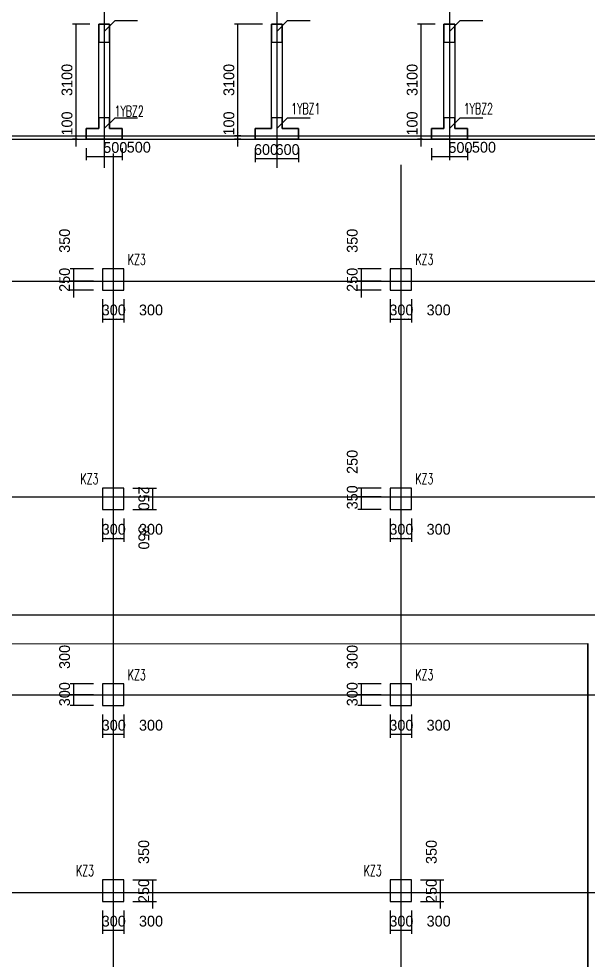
# Model space of a CAD drawing. Extents: x 387171 to 699106, y 11966 to 245688.
# Drawn here: x 616133 to 631968, y 194205 to 220388 of the extents above; entities that cross this region are included whole.
import ezdxf

# ---------------------------------------------------------------- set-up
doc = ezdxf.new("R2010")
doc.units = 0
doc.header["$LTSCALE"] = 100
doc.header["$MEASUREMENT"] = 0
doc.linetypes.add('DASHED', pattern=[19.05, 12.7, -6.35])
for name, color, linetype in [('b边缘构件', 235, 'Continuous'), ('COLU', 7, 'Continuous'), ('COLU_DASH', 9, 'DASHED'), ('DIM', 3, 'Continuous'), ('DOTE', 253, 'Continuous'), ('h后浇带', 51, 'Continuous'), ('NUM', 7, 'Continuous'), ('TEXT', 7, 'Continuous'), ('THIN', 7, 'Continuous'), ('wall-主楼', 2, 'Continuous'), ('Y阴影', 254, 'Continuous'), ('小尺寸', 4, 'Continuous')]:
    doc.layers.add(name, color=color, linetype=linetype)
doc.styles.get("Standard").update_dxf_attribs({"font": 'standard'})
doc.styles.add('tk', font='tk')
doc.dimstyles.get("Standard").update_dxf_attribs({"dimtxt": 300, "dimasz": 100, "dimexe": 100, "dimexo": 250, "dimgap": 100, "dimtad": 0, "dimtoh": 1, "dimdec": 0, "dimdsep": 46, "dimcen": 0.09, "dimclrt": 7, "dimadec": 0, "dimazin": 0, "dimtfac": 1, "dimtdec": 4, "dimtofl": 0, "dimtmove": 0, "dimatfit": 3, "dimfxl": 1, "dimtolj": 1, "dimtzin": 0, "dimarcsym": 0})

# ---------------------------------------------------------------- blocks, each defined once
blk = doc.blocks.new('*D2845')
at = {"layer": '小尺寸', "color": 0, "linetype": 'ByBlock', "lineweight": -2}
for p, q in [((618008, 216788), (618008, 216461)), ((618008, 216561), (618508, 216561)), ((618508, 216788), (618508, 216461))]:
    blk.add_line(p, q, dxfattribs=at)
for points in [[(618008, 216561), (618108, 216577), (618108, 216544)], [(618508, 216561), (618408, 216544), (618408, 216577)]]:
    blk.add_solid(points, dxfattribs=at)
at = {"layer": '小尺寸', "color": 7, "linetype": 'Continuous', "lineweight": -2, "insert": (618816, 216807), "char_height": 300, "width": 566.67, "attachment_point": 5, "style": 'tk'}
blk.add_mtext('500', dxfattribs=at)
blk = doc.blocks.new('*D3770')
at = {"layer": '小尺寸', "color": 0, "linetype": 'ByBlock', "lineweight": -2}
for p, q in [((618508, 216788), (618508, 216461)), ((618508, 216561), (619008, 216561)), ((619008, 216788), (619008, 216461))]:
    blk.add_line(p, q, dxfattribs=at)
for points in [[(618508, 216561), (618608, 216577), (618608, 216544)], [(619008, 216561), (618908, 216544), (618908, 216577)]]:
    blk.add_solid(points, dxfattribs=at)
at = {"layer": '小尺寸', "color": 7, "linetype": 'Continuous', "lineweight": -2, "insert": (619469, 216815), "char_height": 300, "width": 566.67, "attachment_point": 5, "style": 'tk'}
blk.add_mtext('500', dxfattribs=at)
blk = doc.blocks.new('*D3383')
at = {"layer": '小尺寸', "color": 0, "linetype": 'ByBlock', "lineweight": -2}
for p, q in [((617724, 216838), (617724, 217338)), ((617557, 217138), (617624, 217138)), ((617758, 217038), (617624, 217038))]:
    blk.add_line(p, q, dxfattribs=at)
for points in [[(617724, 217138), (617708, 217238), (617741, 217238)], [(617724, 217038), (617741, 216938), (617708, 216938)]]:
    blk.add_solid(points, dxfattribs=at)
at = {"layer": '小尺寸', "color": 7, "linetype": 'Continuous', "lineweight": -2, "insert": (617474, 217476), "char_height": 300, "width": 476.67, "attachment_point": 5, "rotation": 90, "style": 'tk'}
blk.add_mtext('100', dxfattribs=at)
blk = doc.blocks.new('*D4286')
at = {"layer": '小尺寸', "color": 0, "linetype": 'ByBlock', "lineweight": -2}
for p, q in [((618108, 220238), (617624, 220238)), ((617724, 217138), (617724, 220238)), ((617557, 217138), (617624, 217138))]:
    blk.add_line(p, q, dxfattribs=at)
for points in [[(617724, 220238), (617741, 220138), (617708, 220138)], [(617724, 217138), (617708, 217238), (617741, 217238)]]:
    blk.add_solid(points, dxfattribs=at)
at = {"layer": '小尺寸', "color": 7, "linetype": 'Continuous', "lineweight": -2, "insert": (617474, 218688), "char_height": 300, "width": 775, "attachment_point": 5, "rotation": 90, "style": 'tk'}
blk.add_mtext('3100', dxfattribs=at)
blk = doc.blocks.new('*D4165')
at = {"layer": '小尺寸', "color": 0, "linetype": 'ByBlock', "lineweight": -2}
for p, q in [((622227, 216838), (622227, 217338)), ((622308, 217138), (622127, 217138)), ((622308, 217038), (622127, 217038))]:
    blk.add_line(p, q, dxfattribs=at)
for points in [[(622227, 217138), (622211, 217238), (622244, 217238)], [(622227, 217038), (622244, 216938), (622211, 216938)]]:
    blk.add_solid(points, dxfattribs=at)
at = {"layer": '小尺寸', "color": 7, "linetype": 'Continuous', "lineweight": -2, "insert": (621977, 217476), "char_height": 300, "width": 476.67, "attachment_point": 5, "rotation": 90, "style": 'tk'}
blk.add_mtext('100', dxfattribs=at)
blk = doc.blocks.new('*D3913')
at = {"layer": '小尺寸', "color": 0, "linetype": 'ByBlock', "lineweight": -2}
for p, q in [((622908, 220238), (622127, 220238)), ((622227, 217138), (622227, 220238)), ((622308, 217138), (622127, 217138))]:
    blk.add_line(p, q, dxfattribs=at)
for points in [[(622227, 220238), (622244, 220138), (622211, 220138)], [(622227, 217138), (622211, 217238), (622244, 217238)]]:
    blk.add_solid(points, dxfattribs=at)
at = {"layer": '小尺寸', "color": 7, "linetype": 'Continuous', "lineweight": -2, "insert": (621977, 218688), "char_height": 300, "width": 775, "attachment_point": 5, "rotation": 90, "style": 'tk'}
blk.add_mtext('3100', dxfattribs=at)
blk = doc.blocks.new('*D4708')
at = {"layer": '小尺寸', "color": 0, "linetype": 'ByBlock', "lineweight": -2}
for p, q in [((627608, 216788), (627608, 216461)), ((627608, 216561), (628108, 216561)), ((628108, 216788), (628108, 216461))]:
    blk.add_line(p, q, dxfattribs=at)
for points in [[(627608, 216561), (627708, 216577), (627708, 216544)], [(628108, 216561), (628008, 216544), (628008, 216577)]]:
    blk.add_solid(points, dxfattribs=at)
at = {"layer": '小尺寸', "color": 7, "linetype": 'Continuous', "lineweight": -2, "insert": (628416, 216807), "char_height": 300, "width": 566.67, "attachment_point": 5, "style": 'tk'}
blk.add_mtext('500', dxfattribs=at)
blk = doc.blocks.new('*D4420')
at = {"layer": '小尺寸', "color": 0, "linetype": 'ByBlock', "lineweight": -2}
for p, q in [((628108, 216788), (628108, 216461)), ((628108, 216561), (628608, 216561)), ((628608, 216788), (628608, 216461))]:
    blk.add_line(p, q, dxfattribs=at)
for points in [[(628108, 216561), (628208, 216577), (628208, 216544)], [(628608, 216561), (628508, 216544), (628508, 216577)]]:
    blk.add_solid(points, dxfattribs=at)
at = {"layer": '小尺寸', "color": 7, "linetype": 'Continuous', "lineweight": -2, "insert": (629069, 216815), "char_height": 300, "width": 566.67, "attachment_point": 5, "style": 'tk'}
blk.add_mtext('500', dxfattribs=at)
blk = doc.blocks.new('*D774')
at = {"layer": '小尺寸', "color": 0, "linetype": 'ByBlock', "lineweight": -2}
for p, q in [((627324, 216838), (627324, 217338)), ((627157, 217138), (627224, 217138)), ((627358, 217038), (627224, 217038))]:
    blk.add_line(p, q, dxfattribs=at)
for points in [[(627324, 217138), (627308, 217238), (627341, 217238)], [(627324, 217038), (627341, 216938), (627308, 216938)]]:
    blk.add_solid(points, dxfattribs=at)
at = {"layer": '小尺寸', "color": 7, "linetype": 'Continuous', "lineweight": -2, "insert": (627074, 217476), "char_height": 300, "width": 476.67, "attachment_point": 5, "rotation": 90, "style": 'tk'}
blk.add_mtext('100', dxfattribs=at)
blk = doc.blocks.new('*D510')
at = {"layer": '小尺寸', "color": 0, "linetype": 'ByBlock', "lineweight": -2}
for p, q in [((627708, 220238), (627224, 220238)), ((627324, 217138), (627324, 220238)), ((627157, 217138), (627224, 217138))]:
    blk.add_line(p, q, dxfattribs=at)
for points in [[(627324, 220238), (627341, 220138), (627308, 220138)], [(627324, 217138), (627308, 217238), (627341, 217238)]]:
    blk.add_solid(points, dxfattribs=at)
at = {"layer": '小尺寸', "color": 7, "linetype": 'Continuous', "lineweight": -2, "insert": (627074, 218688), "char_height": 300, "width": 775, "attachment_point": 5, "rotation": 90, "style": 'tk'}
blk.add_mtext('3100', dxfattribs=at)
blk = doc.blocks.new('*D2681')
at = {"layer": '小尺寸', "color": 0, "linetype": 'ByBlock', "lineweight": -2}
for p, q in [((623308, 216788), (623308, 216400)), ((623908, 216788), (623908, 216400)), ((623308, 216500), (623908, 216500))]:
    blk.add_line(p, q, dxfattribs=at)
for points in [[(623308, 216500), (623408, 216517), (623408, 216483)], [(623908, 216500), (623808, 216483), (623808, 216517)]]:
    blk.add_solid(points, dxfattribs=at)
at = {"layer": '小尺寸', "color": 7, "linetype": 'Continuous', "lineweight": -2, "insert": (623608, 216750), "char_height": 300, "width": 556.67, "attachment_point": 5, "style": 'tk'}
blk.add_mtext('600', dxfattribs=at)
blk = doc.blocks.new('*D3729')
at = {"layer": '小尺寸', "color": 0, "linetype": 'ByBlock', "lineweight": -2}
for p, q in [((622708, 216788), (622708, 216400)), ((623308, 216788), (623308, 216400)), ((622708, 216500), (623308, 216500))]:
    blk.add_line(p, q, dxfattribs=at)
for points in [[(622708, 216500), (622808, 216517), (622808, 216483)], [(623308, 216500), (623208, 216483), (623208, 216517)]]:
    blk.add_solid(points, dxfattribs=at)
at = {"layer": '小尺寸', "color": 7, "linetype": 'Continuous', "lineweight": -2, "insert": (623008, 216750), "char_height": 300, "width": 556.67, "attachment_point": 5, "style": 'tk'}
blk.add_mtext('600', dxfattribs=at)
blk = doc.blocks.new('*D1116')
at = {"layer": 'DIM', "color": 0, "linetype": 'ByBlock', "lineweight": -2}
for p, q in [((626458, 195588), (626458, 194938)), ((626758, 195588), (626758, 194938)), ((626458, 195038), (626758, 195038))]:
    blk.add_line(p, q, dxfattribs=at)
for points in [[(626458, 195038), (626558, 195055), (626558, 195021)], [(626758, 195038), (626658, 195021), (626658, 195055)]]:
    blk.add_solid(points, dxfattribs=at)
at = {"layer": 'DIM', "color": 7, "linetype": 'Continuous', "lineweight": -2, "insert": (626773, 195288), "char_height": 300, "width": 566.67, "attachment_point": 5, "style": 'tk'}
blk.add_mtext('300', dxfattribs=at)
blk = doc.blocks.new('*D789')
at = {"layer": 'DIM', "color": 0, "linetype": 'ByBlock', "lineweight": -2}
for p, q in [((626758, 195588), (626758, 194938)), ((627058, 195588), (627058, 194938)), ((626758, 195038), (627058, 195038))]:
    blk.add_line(p, q, dxfattribs=at)
for points in [[(626758, 195038), (626858, 195055), (626858, 195021)], [(627058, 195038), (626958, 195021), (626958, 195055)]]:
    blk.add_solid(points, dxfattribs=at)
at = {"layer": 'DIM', "color": 7, "linetype": 'Continuous', "lineweight": -2, "insert": (627809, 195288), "char_height": 300, "width": 566.67, "attachment_point": 5, "style": 'tk'}
blk.add_mtext('300', dxfattribs=at)
blk = doc.blocks.new('*D639')
at = {"layer": 'DIM', "color": 0, "linetype": 'ByBlock', "lineweight": -2}
for p, q in [((627858, 195638), (627858, 196288)), ((627308, 196088), (627958, 196088)), ((627308, 195838), (627958, 195838))]:
    blk.add_line(p, q, dxfattribs=at)
for points in [[(627858, 196088), (627841, 196188), (627875, 196188)], [(627858, 195838), (627875, 195738), (627841, 195738)]]:
    blk.add_solid(points, dxfattribs=at)
at = {"layer": 'DIM', "color": 7, "linetype": 'Continuous', "lineweight": -2, "insert": (627608, 196128), "char_height": 300, "width": 566.67, "attachment_point": 5, "rotation": 90, "style": 'tk'}
blk.add_mtext('250', dxfattribs=at)
blk = doc.blocks.new('*D1581')
at = {"layer": 'DIM', "color": 0, "linetype": 'ByBlock', "lineweight": -2}
for p, q in [((627308, 196438), (627958, 196438)), ((627858, 196088), (627858, 196438)), ((627308, 196088), (627958, 196088))]:
    blk.add_line(p, q, dxfattribs=at)
for points in [[(627858, 196438), (627875, 196338), (627841, 196338)], [(627858, 196088), (627841, 196188), (627875, 196188)]]:
    blk.add_solid(points, dxfattribs=at)
at = {"layer": 'DIM', "color": 7, "linetype": 'Continuous', "lineweight": -2, "insert": (627608, 197214), "char_height": 300, "width": 566.67, "attachment_point": 5, "rotation": 90, "style": 'tk'}
blk.add_mtext('350', dxfattribs=at)
blk = doc.blocks.new('*D3783')
at = {"layer": 'DIM', "color": 0, "linetype": 'ByBlock', "lineweight": -2}
for p, q in [((626208, 201888), (625558, 201888)), ((625658, 201888), (625658, 201588)), ((626208, 201588), (625558, 201588))]:
    blk.add_line(p, q, dxfattribs=at)
for points in [[(625658, 201888), (625675, 201788), (625641, 201788)], [(625658, 201588), (625641, 201688), (625675, 201688)]]:
    blk.add_solid(points, dxfattribs=at)
at = {"layer": 'DIM', "color": 7, "linetype": 'Continuous', "lineweight": -2, "insert": (625408, 202639), "char_height": 300, "width": 566.67, "attachment_point": 5, "rotation": 90, "style": 'tk'}
blk.add_mtext('300', dxfattribs=at)
blk = doc.blocks.new('*D4710')
at = {"layer": 'DIM', "color": 0, "linetype": 'ByBlock', "lineweight": -2}
for p, q in [((626208, 201588), (625558, 201588)), ((625658, 201588), (625658, 201288)), ((626208, 201288), (625558, 201288))]:
    blk.add_line(p, q, dxfattribs=at)
for points in [[(625658, 201588), (625675, 201488), (625641, 201488)], [(625658, 201288), (625641, 201388), (625675, 201388)]]:
    blk.add_solid(points, dxfattribs=at)
at = {"layer": 'DIM', "color": 7, "linetype": 'Continuous', "lineweight": -2, "insert": (625408, 201603), "char_height": 300, "width": 566.67, "attachment_point": 5, "rotation": 90, "style": 'tk'}
blk.add_mtext('300', dxfattribs=at)
blk = doc.blocks.new('*D4273')
at = {"layer": 'DIM', "color": 0, "linetype": 'ByBlock', "lineweight": -2}
for p, q in [((626458, 201038), (626458, 200388)), ((626758, 201038), (626758, 200388)), ((626458, 200488), (626758, 200488))]:
    blk.add_line(p, q, dxfattribs=at)
for points in [[(626458, 200488), (626558, 200505), (626558, 200471)], [(626758, 200488), (626658, 200471), (626658, 200505)]]:
    blk.add_solid(points, dxfattribs=at)
at = {"layer": 'DIM', "color": 7, "linetype": 'Continuous', "lineweight": -2, "insert": (626773, 200738), "char_height": 300, "width": 566.67, "attachment_point": 5, "style": 'tk'}
blk.add_mtext('300', dxfattribs=at)
blk = doc.blocks.new('*D664')
at = {"layer": 'DIM', "color": 0, "linetype": 'ByBlock', "lineweight": -2}
for p, q in [((626758, 201038), (626758, 200388)), ((627058, 201038), (627058, 200388)), ((626758, 200488), (627058, 200488))]:
    blk.add_line(p, q, dxfattribs=at)
for points in [[(626758, 200488), (626858, 200505), (626858, 200471)], [(627058, 200488), (626958, 200471), (626958, 200505)]]:
    blk.add_solid(points, dxfattribs=at)
at = {"layer": 'DIM', "color": 7, "linetype": 'Continuous', "lineweight": -2, "insert": (627809, 200738), "char_height": 300, "width": 566.67, "attachment_point": 5, "style": 'tk'}
blk.add_mtext('300', dxfattribs=at)
blk = doc.blocks.new('*D3417')
at = {"layer": 'DIM', "color": 0, "linetype": 'ByBlock', "lineweight": -2}
for p, q in [((626208, 207338), (625558, 207338)), ((625658, 207338), (625658, 207088)), ((626208, 207088), (625558, 207088))]:
    blk.add_line(p, q, dxfattribs=at)
for points in [[(625658, 207338), (625675, 207238), (625641, 207238)], [(625658, 207088), (625641, 207188), (625675, 207188)]]:
    blk.add_solid(points, dxfattribs=at)
at = {"layer": 'DIM', "color": 7, "linetype": 'Continuous', "lineweight": -2, "insert": (625408, 208064), "char_height": 300, "width": 566.67, "attachment_point": 5, "rotation": 90, "style": 'tk'}
blk.add_mtext('250', dxfattribs=at)
blk = doc.blocks.new('*D4316')
at = {"layer": 'DIM', "color": 0, "linetype": 'ByBlock', "lineweight": -2}
for p, q in [((626208, 207088), (625558, 207088)), ((625658, 207088), (625658, 206738)), ((626208, 206738), (625558, 206738))]:
    blk.add_line(p, q, dxfattribs=at)
for points in [[(625658, 207088), (625675, 206988), (625641, 206988)], [(625658, 206738), (625641, 206838), (625675, 206838)]]:
    blk.add_solid(points, dxfattribs=at)
at = {"layer": 'DIM', "color": 7, "linetype": 'Continuous', "lineweight": -2, "insert": (625408, 207078), "char_height": 300, "width": 566.67, "attachment_point": 5, "rotation": 90, "style": 'tk'}
blk.add_mtext('350', dxfattribs=at)
blk = doc.blocks.new('*D3904')
at = {"layer": 'DIM', "color": 0, "linetype": 'ByBlock', "lineweight": -2}
for p, q in [((626458, 206488), (626458, 205838)), ((626758, 206488), (626758, 205838)), ((626458, 205938), (626758, 205938))]:
    blk.add_line(p, q, dxfattribs=at)
for points in [[(626458, 205938), (626558, 205955), (626558, 205921)], [(626758, 205938), (626658, 205921), (626658, 205955)]]:
    blk.add_solid(points, dxfattribs=at)
at = {"layer": 'DIM', "color": 7, "linetype": 'Continuous', "lineweight": -2, "insert": (626773, 206188), "char_height": 300, "width": 566.67, "attachment_point": 5, "style": 'tk'}
blk.add_mtext('300', dxfattribs=at)
blk = doc.blocks.new('*D3860')
at = {"layer": 'DIM', "color": 0, "linetype": 'ByBlock', "lineweight": -2}
for p, q in [((626758, 206488), (626758, 205838)), ((627058, 206488), (627058, 205838)), ((626758, 205938), (627058, 205938))]:
    blk.add_line(p, q, dxfattribs=at)
for points in [[(626758, 205938), (626858, 205955), (626858, 205921)], [(627058, 205938), (626958, 205921), (626958, 205955)]]:
    blk.add_solid(points, dxfattribs=at)
at = {"layer": 'DIM', "color": 7, "linetype": 'Continuous', "lineweight": -2, "insert": (627809, 206188), "char_height": 300, "width": 566.67, "attachment_point": 5, "style": 'tk'}
blk.add_mtext('300', dxfattribs=at)
blk = doc.blocks.new('*D4')
at = {"layer": 'DIM', "color": 0, "linetype": 'ByBlock', "lineweight": -2}
for p, q in [((618458, 206488), (618458, 205838)), ((618758, 206488), (618758, 205838)), ((618458, 205938), (618758, 205938))]:
    blk.add_line(p, q, dxfattribs=at)
for points in [[(618458, 205938), (618558, 205955), (618558, 205921)], [(618758, 205938), (618658, 205921), (618658, 205955)]]:
    blk.add_solid(points, dxfattribs=at)
at = {"layer": 'DIM', "color": 7, "linetype": 'Continuous', "lineweight": -2, "insert": (618773, 206188), "char_height": 300, "width": 566.67, "attachment_point": 5, "style": 'tk'}
blk.add_mtext('300', dxfattribs=at)
blk = doc.blocks.new('*D4355')
at = {"layer": 'DIM', "color": 0, "linetype": 'ByBlock', "lineweight": -2}
for p, q in [((618758, 206488), (618758, 205838)), ((619058, 206488), (619058, 205838)), ((618758, 205938), (619058, 205938))]:
    blk.add_line(p, q, dxfattribs=at)
for points in [[(618758, 205938), (618858, 205955), (618858, 205921)], [(619058, 205938), (618958, 205921), (618958, 205955)]]:
    blk.add_solid(points, dxfattribs=at)
at = {"layer": 'DIM', "color": 7, "linetype": 'Continuous', "lineweight": -2, "insert": (619809, 206188), "char_height": 300, "width": 566.67, "attachment_point": 5, "style": 'tk'}
blk.add_mtext('300', dxfattribs=at)
blk = doc.blocks.new('*D517')
at = {"layer": 'DIM', "color": 0, "linetype": 'ByBlock', "lineweight": -2}
for p, q in [((619308, 207088), (619958, 207088)), ((619858, 206738), (619858, 207088)), ((619308, 206738), (619958, 206738))]:
    blk.add_line(p, q, dxfattribs=at)
for points in [[(619858, 207088), (619875, 206988), (619841, 206988)], [(619858, 206738), (619841, 206838), (619875, 206838)]]:
    blk.add_solid(points, dxfattribs=at)
at = {"layer": 'DIM', "color": 7, "linetype": 'Continuous', "lineweight": -2, "insert": (619608, 205962), "char_height": 300, "width": 566.67, "attachment_point": 5, "rotation": 270, "style": 'tk'}
blk.add_mtext('350', dxfattribs=at)
blk = doc.blocks.new('*D470')
at = {"layer": 'DIM', "color": 0, "linetype": 'ByBlock', "lineweight": -2}
for p, q in [((619308, 207338), (619958, 207338)), ((619858, 207088), (619858, 207338)), ((619308, 207088), (619958, 207088))]:
    blk.add_line(p, q, dxfattribs=at)
for points in [[(619858, 207338), (619875, 207238), (619841, 207238)], [(619858, 207088), (619841, 207188), (619875, 207188)]]:
    blk.add_solid(points, dxfattribs=at)
at = {"layer": 'DIM', "color": 7, "linetype": 'Continuous', "lineweight": -2, "insert": (619608, 207048), "char_height": 300, "width": 566.67, "attachment_point": 5, "rotation": 270, "style": 'tk'}
blk.add_mtext('250', dxfattribs=at)
blk = doc.blocks.new('*D2018')
at = {"layer": 'DIM', "color": 0, "linetype": 'ByBlock', "lineweight": -2}
for p, q in [((626208, 213438), (625558, 213438)), ((625658, 213438), (625658, 213088)), ((626208, 213088), (625558, 213088))]:
    blk.add_line(p, q, dxfattribs=at)
for points in [[(625658, 213438), (625675, 213338), (625641, 213338)], [(625658, 213088), (625641, 213188), (625675, 213188)]]:
    blk.add_solid(points, dxfattribs=at)
at = {"layer": 'DIM', "color": 7, "linetype": 'Continuous', "lineweight": -2, "insert": (625408, 214214), "char_height": 300, "width": 566.67, "attachment_point": 5, "rotation": 90, "style": 'tk'}
blk.add_mtext('350', dxfattribs=at)
blk = doc.blocks.new('*D1704')
at = {"layer": 'DIM', "color": 0, "linetype": 'ByBlock', "lineweight": -2}
for p, q in [((625658, 213288), (625658, 212638)), ((626208, 213088), (625558, 213088)), ((626208, 212838), (625558, 212838))]:
    blk.add_line(p, q, dxfattribs=at)
for points in [[(625658, 213088), (625641, 213188), (625675, 213188)], [(625658, 212838), (625675, 212738), (625641, 212738)]]:
    blk.add_solid(points, dxfattribs=at)
at = {"layer": 'DIM', "color": 7, "linetype": 'Continuous', "lineweight": -2, "insert": (625408, 213128), "char_height": 300, "width": 566.67, "attachment_point": 5, "rotation": 90, "style": 'tk'}
blk.add_mtext('250', dxfattribs=at)
blk = doc.blocks.new('*D2611')
at = {"layer": 'DIM', "color": 0, "linetype": 'ByBlock', "lineweight": -2}
for p, q in [((626458, 212588), (626458, 211938)), ((626758, 212588), (626758, 211938)), ((626458, 212038), (626758, 212038))]:
    blk.add_line(p, q, dxfattribs=at)
for points in [[(626458, 212038), (626558, 212055), (626558, 212021)], [(626758, 212038), (626658, 212021), (626658, 212055)]]:
    blk.add_solid(points, dxfattribs=at)
at = {"layer": 'DIM', "color": 7, "linetype": 'Continuous', "lineweight": -2, "insert": (626773, 212288), "char_height": 300, "width": 566.67, "attachment_point": 5, "style": 'tk'}
blk.add_mtext('300', dxfattribs=at)
blk = doc.blocks.new('*D2477')
at = {"layer": 'DIM', "color": 0, "linetype": 'ByBlock', "lineweight": -2}
for p, q in [((626758, 212588), (626758, 211938)), ((627058, 212588), (627058, 211938)), ((626758, 212038), (627058, 212038))]:
    blk.add_line(p, q, dxfattribs=at)
for points in [[(626758, 212038), (626858, 212055), (626858, 212021)], [(627058, 212038), (626958, 212021), (626958, 212055)]]:
    blk.add_solid(points, dxfattribs=at)
at = {"layer": 'DIM', "color": 7, "linetype": 'Continuous', "lineweight": -2, "insert": (627809, 212288), "char_height": 300, "width": 566.67, "attachment_point": 5, "style": 'tk'}
blk.add_mtext('300', dxfattribs=at)
blk = doc.blocks.new('*D1200')
at = {"layer": 'DIM', "color": 0, "linetype": 'ByBlock', "lineweight": -2}
for p, q in [((618458, 195588), (618458, 194938)), ((618758, 195588), (618758, 194938)), ((618458, 195038), (618758, 195038))]:
    blk.add_line(p, q, dxfattribs=at)
for points in [[(618458, 195038), (618558, 195055), (618558, 195021)], [(618758, 195038), (618658, 195021), (618658, 195055)]]:
    blk.add_solid(points, dxfattribs=at)
at = {"layer": 'DIM', "color": 7, "linetype": 'Continuous', "lineweight": -2, "insert": (618773, 195288), "char_height": 300, "width": 566.67, "attachment_point": 5, "style": 'tk'}
blk.add_mtext('300', dxfattribs=at)
blk = doc.blocks.new('*D772')
at = {"layer": 'DIM', "color": 0, "linetype": 'ByBlock', "lineweight": -2}
for p, q in [((618758, 195588), (618758, 194938)), ((619058, 195588), (619058, 194938)), ((618758, 195038), (619058, 195038))]:
    blk.add_line(p, q, dxfattribs=at)
for points in [[(618758, 195038), (618858, 195055), (618858, 195021)], [(619058, 195038), (618958, 195021), (618958, 195055)]]:
    blk.add_solid(points, dxfattribs=at)
at = {"layer": 'DIM', "color": 7, "linetype": 'Continuous', "lineweight": -2, "insert": (619809, 195288), "char_height": 300, "width": 566.67, "attachment_point": 5, "style": 'tk'}
blk.add_mtext('300', dxfattribs=at)
blk = doc.blocks.new('*D1698')
at = {"layer": 'DIM', "color": 0, "linetype": 'ByBlock', "lineweight": -2}
for p, q in [((619858, 195638), (619858, 196288)), ((619308, 196088), (619958, 196088)), ((619308, 195838), (619958, 195838))]:
    blk.add_line(p, q, dxfattribs=at)
for points in [[(619858, 196088), (619841, 196188), (619875, 196188)], [(619858, 195838), (619875, 195738), (619841, 195738)]]:
    blk.add_solid(points, dxfattribs=at)
at = {"layer": 'DIM', "color": 7, "linetype": 'Continuous', "lineweight": -2, "insert": (619608, 196128), "char_height": 300, "width": 566.67, "attachment_point": 5, "rotation": 90, "style": 'tk'}
blk.add_mtext('250', dxfattribs=at)
blk = doc.blocks.new('*D1566')
at = {"layer": 'DIM', "color": 0, "linetype": 'ByBlock', "lineweight": -2}
for p, q in [((619308, 196438), (619958, 196438)), ((619858, 196088), (619858, 196438)), ((619308, 196088), (619958, 196088))]:
    blk.add_line(p, q, dxfattribs=at)
for points in [[(619858, 196438), (619875, 196338), (619841, 196338)], [(619858, 196088), (619841, 196188), (619875, 196188)]]:
    blk.add_solid(points, dxfattribs=at)
at = {"layer": 'DIM', "color": 7, "linetype": 'Continuous', "lineweight": -2, "insert": (619608, 197214), "char_height": 300, "width": 566.67, "attachment_point": 5, "rotation": 90, "style": 'tk'}
blk.add_mtext('350', dxfattribs=at)
blk = doc.blocks.new('*D1242')
at = {"layer": 'DIM', "color": 0, "linetype": 'ByBlock', "lineweight": -2}
for p, q in [((618208, 201888), (617558, 201888)), ((617658, 201888), (617658, 201588)), ((618208, 201588), (617558, 201588))]:
    blk.add_line(p, q, dxfattribs=at)
for points in [[(617658, 201888), (617675, 201788), (617641, 201788)], [(617658, 201588), (617641, 201688), (617675, 201688)]]:
    blk.add_solid(points, dxfattribs=at)
at = {"layer": 'DIM', "color": 7, "linetype": 'Continuous', "lineweight": -2, "insert": (617408, 202639), "char_height": 300, "width": 566.67, "attachment_point": 5, "rotation": 90, "style": 'tk'}
blk.add_mtext('300', dxfattribs=at)
blk = doc.blocks.new('*D2123')
at = {"layer": 'DIM', "color": 0, "linetype": 'ByBlock', "lineweight": -2}
for p, q in [((618208, 201588), (617558, 201588)), ((617658, 201588), (617658, 201288)), ((618208, 201288), (617558, 201288))]:
    blk.add_line(p, q, dxfattribs=at)
for points in [[(617658, 201588), (617675, 201488), (617641, 201488)], [(617658, 201288), (617641, 201388), (617675, 201388)]]:
    blk.add_solid(points, dxfattribs=at)
at = {"layer": 'DIM', "color": 7, "linetype": 'Continuous', "lineweight": -2, "insert": (617408, 201603), "char_height": 300, "width": 566.67, "attachment_point": 5, "rotation": 90, "style": 'tk'}
blk.add_mtext('300', dxfattribs=at)
blk = doc.blocks.new('*D2006')
at = {"layer": 'DIM', "color": 0, "linetype": 'ByBlock', "lineweight": -2}
for p, q in [((618458, 201038), (618458, 200388)), ((618758, 201038), (618758, 200388)), ((618458, 200488), (618758, 200488))]:
    blk.add_line(p, q, dxfattribs=at)
for points in [[(618458, 200488), (618558, 200505), (618558, 200471)], [(618758, 200488), (618658, 200471), (618658, 200505)]]:
    blk.add_solid(points, dxfattribs=at)
at = {"layer": 'DIM', "color": 7, "linetype": 'Continuous', "lineweight": -2, "insert": (618773, 200738), "char_height": 300, "width": 566.67, "attachment_point": 5, "style": 'tk'}
blk.add_mtext('300', dxfattribs=at)
blk = doc.blocks.new('*D2942')
at = {"layer": 'DIM', "color": 0, "linetype": 'ByBlock', "lineweight": -2}
for p, q in [((618758, 201038), (618758, 200388)), ((619058, 201038), (619058, 200388)), ((618758, 200488), (619058, 200488))]:
    blk.add_line(p, q, dxfattribs=at)
for points in [[(618758, 200488), (618858, 200505), (618858, 200471)], [(619058, 200488), (618958, 200471), (618958, 200505)]]:
    blk.add_solid(points, dxfattribs=at)
at = {"layer": 'DIM', "color": 7, "linetype": 'Continuous', "lineweight": -2, "insert": (619809, 200738), "char_height": 300, "width": 566.67, "attachment_point": 5, "style": 'tk'}
blk.add_mtext('300', dxfattribs=at)
blk = doc.blocks.new('*D4244')
at = {"layer": 'DIM', "color": 0, "linetype": 'ByBlock', "lineweight": -2}
for p, q in [((618208, 213438), (617558, 213438)), ((617658, 213438), (617658, 213088)), ((618208, 213088), (617558, 213088))]:
    blk.add_line(p, q, dxfattribs=at)
for points in [[(617658, 213438), (617675, 213338), (617641, 213338)], [(617658, 213088), (617641, 213188), (617675, 213188)]]:
    blk.add_solid(points, dxfattribs=at)
at = {"layer": 'DIM', "color": 7, "linetype": 'Continuous', "lineweight": -2, "insert": (617408, 214214), "char_height": 300, "width": 566.67, "attachment_point": 5, "rotation": 90, "style": 'tk'}
blk.add_mtext('350', dxfattribs=at)
blk = doc.blocks.new('*D3848')
at = {"layer": 'DIM', "color": 0, "linetype": 'ByBlock', "lineweight": -2}
for p, q in [((617658, 213288), (617658, 212638)), ((618208, 213088), (617558, 213088)), ((618208, 212838), (617558, 212838))]:
    blk.add_line(p, q, dxfattribs=at)
for points in [[(617658, 213088), (617641, 213188), (617675, 213188)], [(617658, 212838), (617675, 212738), (617641, 212738)]]:
    blk.add_solid(points, dxfattribs=at)
at = {"layer": 'DIM', "color": 7, "linetype": 'Continuous', "lineweight": -2, "insert": (617408, 213128), "char_height": 300, "width": 566.67, "attachment_point": 5, "rotation": 90, "style": 'tk'}
blk.add_mtext('250', dxfattribs=at)
blk = doc.blocks.new('*D4765')
at = {"layer": 'DIM', "color": 0, "linetype": 'ByBlock', "lineweight": -2}
for p, q in [((618458, 212588), (618458, 211938)), ((618758, 212588), (618758, 211938)), ((618458, 212038), (618758, 212038))]:
    blk.add_line(p, q, dxfattribs=at)
for points in [[(618458, 212038), (618558, 212055), (618558, 212021)], [(618758, 212038), (618658, 212021), (618658, 212055)]]:
    blk.add_solid(points, dxfattribs=at)
at = {"layer": 'DIM', "color": 7, "linetype": 'Continuous', "lineweight": -2, "insert": (618773, 212288), "char_height": 300, "width": 566.67, "attachment_point": 5, "style": 'tk'}
blk.add_mtext('300', dxfattribs=at)
blk = doc.blocks.new('*D4718')
at = {"layer": 'DIM', "color": 0, "linetype": 'ByBlock', "lineweight": -2}
for p, q in [((618758, 212588), (618758, 211938)), ((619058, 212588), (619058, 211938)), ((618758, 212038), (619058, 212038))]:
    blk.add_line(p, q, dxfattribs=at)
for points in [[(618758, 212038), (618858, 212055), (618858, 212021)], [(619058, 212038), (618958, 212021), (618958, 212055)]]:
    blk.add_solid(points, dxfattribs=at)
at = {"layer": 'DIM', "color": 7, "linetype": 'Continuous', "lineweight": -2, "insert": (619809, 212288), "char_height": 300, "width": 566.67, "attachment_point": 5, "style": 'tk'}
blk.add_mtext('300', dxfattribs=at)
blk = doc.blocks.new('后浇带现场')
at = {"color": 6, "lineweight": 30}
for points in [[(775670, 730852), (815757, 730852), (815757, 721630), (841315, 721630)], [(775507, 730049), (814957, 730052), (814957, 720830), (841315, 720830)]]:
    blk.add_lwpolyline(points, dxfattribs=at)
at = {"layer": 'h后浇带', "color": 1}
blk.add_line((814957, 720830), (814957, 730049), dxfattribs=at)

msp = doc.modelspace()

# ---------------------------------------------------------------- hatches: boundary and pattern name
at = {"layer": 'Y阴影'}
h = msp.add_hatch(dxfattribs=at)
h.set_pattern_fill('ANSI31', color=256, scale=25, style=0)
h.set_pattern_definition([])
h.paths.add_polyline_path([(618508.1, 220237.9), (618358.1, 220237.9), (618358.1, 219737.9), (618508.1, 219737.9)], flags=0)
h.paths.add_polyline_path([(618658.1, 220187.9), (618508.1, 220037.9), (618508.1, 219737.9), (618658.1, 219737.9)], flags=0)
h.paths.add_polyline_path([(618658.1, 220187.9), (618658.1, 220237.9), (618508.1, 220237.9), (618508.1, 220037.9)], flags=0)
h = msp.add_hatch(dxfattribs=at)
h.set_pattern_fill('ANSI31', color=256, scale=25, style=0)
h.set_pattern_definition([])
h.paths.add_polyline_path([(623308.1, 220237.9), (623158.1, 220237.9), (623158.1, 219737.9), (623308.1, 219737.9)], flags=0)
h.paths.add_polyline_path([(623458.1, 220187.9), (623308.1, 220037.9), (623308.1, 219737.9), (623458.1, 219737.9)], flags=0)
h.paths.add_polyline_path([(623458.1, 220187.9), (623458.1, 220237.9), (623308.1, 220237.9), (623308.1, 220037.9)], flags=0)
h = msp.add_hatch(dxfattribs=at)
h.set_pattern_fill('ANSI31', color=256, scale=25, style=0)
h.set_pattern_definition([])
h.paths.add_polyline_path([(628108.1, 220237.9), (627958.1, 220237.9), (627958.1, 219737.9), (628108.1, 219737.9)], flags=0)
h.paths.add_polyline_path([(628258.1, 220187.9), (628108.1, 220037.9), (628108.1, 219737.9), (628258.1, 219737.9)], flags=0)
h.paths.add_polyline_path([(628258.1, 220187.9), (628258.1, 220237.9), (628108.1, 220237.9), (628108.1, 220037.9)], flags=0)
h = msp.add_hatch(dxfattribs=at)
h.set_pattern_fill('ANSI31', color=256, scale=25, style=0)
h.set_pattern_definition([])
h.paths.add_polyline_path([(618658.1, 217637.9), (618508.1, 217637.9), (618508.1, 217337.9), (618658.1, 217487.9)], flags=0)
h.paths.add_polyline_path([(618508.1, 217637.9), (618358.1, 217637.9), (618358.1, 217337.9), (618008.1, 217337.9), (618008.1, 217137.9), (618508.1, 217137.9)], flags=0)
h.paths.add_polyline_path([(619008.1, 217337.9), (618658.1, 217337.9), (618658.1, 217487.9), (618508.1, 217337.9), (618508.1, 217137.9), (619008.1, 217137.9)], flags=0)
h.paths.add_polyline_path([(619008.1, 217137.9), (618508.1, 217137.9), (618508.1, 217037.9), (619008.1, 217037.9)], flags=0)
h.paths.add_polyline_path([(618508.1, 217137.9), (618008.1, 217137.9), (618008.1, 217037.9), (618508.1, 217037.9)], flags=0)
h = msp.add_hatch(dxfattribs=at)
h.set_pattern_fill('ANSI31', color=256, scale=25, style=0)
h.set_pattern_definition([])
h.paths.add_polyline_path([(623308.1, 217637.9), (623158.1, 217637.9), (623158.1, 217337.9), (622708.1, 217337.9), (622708.1, 217137.9), (623308.1, 217137.9)], flags=0)
h.paths.add_polyline_path([(623308.1, 217137.9), (622708.1, 217137.9), (622708.1, 217037.9), (623308.1, 217037.9)], flags=0)
h.paths.add_polyline_path([(623908.1, 217337.9), (623458.1, 217337.9), (623458.1, 217487.9), (623308.1, 217337.9), (623308.1, 217137.9), (623908.1, 217137.9)], flags=0)
h.paths.add_polyline_path([(623458.1, 217487.9), (623458.1, 217637.9), (623308.1, 217637.9), (623308.1, 217337.9)], flags=0)
h.paths.add_polyline_path([(623908.1, 217137.9), (623308.1, 217137.9), (623308.1, 217037.9), (623908.1, 217037.9)], flags=0)
h = msp.add_hatch(dxfattribs=at)
h.set_pattern_fill('ANSI31', color=256, scale=25, style=0)
h.set_pattern_definition([])
h.paths.add_polyline_path([(627608.1, 217337.9), (627608.1, 217037.9), (628608.1, 217037.9), (628608.1, 217337.9), (628258.1, 217337.9), (628258.1, 217637.9), (627958.1, 217637.9), (627958.1, 217337.9)], flags=0)

# ---------------------------------------------------------------- linework, layer by layer
at = {"color": 1, "lineweight": 30}
msp.add_lwpolyline([(604008.1, 230737.9), (604008.1, 228587.9), (603408.1, 228587.9), (603408.1, 225137.9), (604008.1, 225137.9), (604008.1, 222137.9), (608308.1, 222137.9), (608308.1, 217037.9), (652208.1, 217037.9)], dxfattribs=at)
at = {"layer": 'b边缘构件'}
for points in [[(618358.1, 220237.9), (618658.1, 220237.9)], [(618358.1, 220237.9), (618358.1, 219737.9), (618658.1, 219737.9), (618658.1, 220237.9), (618358.1, 220237.9)], [(623158.1, 220237.9), (623458.1, 220237.9)], [(623158.1, 220237.9), (623158.1, 219737.9), (623458.1, 219737.9), (623458.1, 220237.9), (623158.1, 220237.9)], [(627958.1, 220237.9), (628258.1, 220237.9)], [(627958.1, 220237.9), (627958.1, 219737.9), (628258.1, 219737.9), (628258.1, 220237.9), (627958.1, 220237.9)], [(618008.1, 217337.9), (618008.1, 217037.9), (619008.1, 217037.9), (619008.1, 217337.9), (618658.1, 217337.9), (618658.1, 217637.9), (618358.1, 217637.9), (618358.1, 217337.9), (618008.1, 217337.9)], [(622708.1, 217337.9), (622708.1, 217037.9), (623908.1, 217037.9), (623908.1, 217337.9), (623458.1, 217337.9), (623458.1, 217637.9), (623158.1, 217637.9), (623158.1, 217337.9), (622708.1, 217337.9)], [(627608.1, 217337.9), (627608.1, 217037.9), (628608.1, 217037.9), (628608.1, 217337.9), (628258.1, 217337.9), (628258.1, 217637.9), (627958.1, 217637.9), (627958.1, 217337.9), (627608.1, 217337.9)], [(618008.1, 217337.9), (618358.1, 217337.9)], [(618008.1, 217037.9), (618008.1, 217337.9)], [(618658.1, 217337.9), (619008.1, 217337.9)], [(619008.1, 217337.9), (619008.1, 217037.9)], [(627608.1, 217337.9), (627958.1, 217337.9)], [(627608.1, 217037.9), (627608.1, 217337.9)], [(628258.1, 217337.9), (628608.1, 217337.9)], [(628608.1, 217337.9), (628608.1, 217037.9)], [(618008.1, 217037.9), (618358.1, 217037.9)], [(618358.1, 217037.9), (619008.1, 217037.9)], [(627608.1, 217037.9), (627958.1, 217037.9)], [(627958.1, 217037.9), (628608.1, 217037.9)]]:
    msp.add_lwpolyline(points, dxfattribs=at)
at = {"layer": 'COLU'}
for points in [[(618458.1, 212837.9), (619058.1, 212837.9), (619058.1, 213437.9), (618458.1, 213437.9)], [(626458.1, 212837.9), (627058.1, 212837.9), (627058.1, 213437.9), (626458.1, 213437.9)], [(618458.1, 206737.9), (619058.1, 206737.9), (619058.1, 207337.9), (618458.1, 207337.9)], [(626458.1, 206737.9), (627058.1, 206737.9), (627058.1, 207337.9), (626458.1, 207337.9)], [(618458.1, 201287.9), (619058.1, 201287.9), (619058.1, 201887.9), (618458.1, 201887.9)], [(626458.1, 201287.9), (627058.1, 201287.9), (627058.1, 201887.9), (626458.1, 201887.9)], [(618458.1, 195837.9), (619058.1, 195837.9), (619058.1, 196437.9), (618458.1, 196437.9)], [(626458.1, 195837.9), (627058.1, 195837.9), (627058.1, 196437.9), (626458.1, 196437.9)]]:
    msp.add_lwpolyline(points, close=True, dxfattribs=at)
at = {"layer": 'COLU_DASH'}
for p, q in [((618358.1, 219737.9), (618658.1, 219737.9)), ((623158.1, 219737.9), (623458.1, 219737.9)), ((627958.1, 219737.9), (628258.1, 219737.9))]:
    msp.add_line(p, q, dxfattribs=at)
at = {"layer": 'DOTE'}
for p, q in [((618508.1, 234041.4), (618508.1, 216247.2)), ((623308.1, 234041.4), (623308.1, 216247.2)), ((628108.1, 225237.9), (628108.1, 216466.5)), ((608408.1, 217137.9), (664768.6, 217137.9)), ((618758.1, 216637.9), (618758.1, 184587.9)), ((626758.1, 216330.8), (626758.1, 179087.9)), ((488717.2, 213087.9), (664518.6, 213087.9)), ((488958, 207087.9), (664518.6, 207087.9)), ((545881.1, 201587.9), (664518.6, 201587.9)), ((534043.3, 196087.9), (664518.6, 196087.9))]:
    msp.add_line(p, q, dxfattribs=at)
at = {"layer": 'THIN', "color": 200}
for points in [[(618508.1, 220037.9), (618808.1, 220337.9), (619438.1, 220337.9)], [(623308.1, 220037.9), (623608.1, 220337.9), (624238.1, 220337.9)], [(628108.1, 220037.9), (628408.1, 220337.9), (629038.1, 220337.9)], [(618508.1, 217337.9), (618808.1, 217637.9), (619438.1, 217637.9)], [(623308.1, 217337.9), (623608.1, 217637.9), (624238.1, 217637.9)], [(628108.1, 217337.9), (628408.1, 217637.9), (629038.1, 217637.9)]]:
    msp.add_lwpolyline(points, dxfattribs=at)
at = {"layer": 'wall-主楼'}
for points in [[(618008.1, 217037.9), (618008.1, 217337.9), (618358.1, 217337.9), (618358.1, 220237.9), (618658.1, 220237.9), (618658.1, 217337.9), (619008.1, 217337.9), (619008.1, 217037.9)], [(622708.1, 217037.9), (622708.1, 217337.9), (623158.1, 217337.9), (623158.1, 220237.9), (623458.1, 220237.9), (623458.1, 217337.9), (623908.1, 217337.9), (623908.1, 217037.9)], [(627608.1, 217037.9), (627608.1, 217337.9), (627958.1, 217337.9), (627958.1, 220237.9), (628258.1, 220237.9), (628258.1, 217337.9), (628608.1, 217337.9), (628608.1, 217037.9)]]:
    msp.add_lwpolyline(points, close=True, dxfattribs=at)

# ---------------------------------------------------------------- block references
at = {"color": 3, "lineweight": 30}
msp.add_blockref('后浇带现场', (-182998.7, -527042.1), dxfattribs=at)

# ---------------------------------------------------------------- texts
at = {"layer": 'NUM', "color": 200, "width": 0.7}
for p in [(619164.1, 213544), (627164.1, 213544), (617847.9, 207444), (627164.1, 207444), (619164.1, 201994), (627164.1, 201994), (617725, 196544), (625725, 196544)]:
    msp.add_text('KZ3', height=300, dxfattribs=at).set_placement(p)
at = {"layer": 'TEXT', "color": 200, "width": 0.7}
for s, p in [('1YBZ2', (618796.6, 217667.1)), ('1YBZ1', (623708.1, 217737.9)), ('1YBZ2', (628508.1, 217737.9))]:
    msp.add_text(s, height=300, dxfattribs=at).set_placement(p)

# ---------------------------------------------------------------- dimensions: what is measured, and where the dimension line sits
at = {"layer": 'DIM', "color": 200}
for p1, p2, picture, middle in [((618458.1, 213437.9), (618458.1, 213087.9), '*D4244', (617408.1, 213656)), ((626458.1, 213437.9), (626458.1, 213087.9), '*D2018', (625408.1, 213656)), ((618458.1, 213087.9), (618458.1, 212837.9), '*D3848', (617408.1, 212619.9)), ((626458.1, 213087.9), (626458.1, 212837.9), '*D1704', (625408.1, 212619.9)), ((618458.1, 212837.9), (618758.1, 212837.9), '*D4765', (618240, 212287.9)), ((618758.1, 212837.9), (619058.1, 212837.9), '*D4718', (619276.1, 212287.9)), ((626458.1, 212837.9), (626758.1, 212837.9), '*D2611', (626240, 212287.9)), ((626758.1, 212837.9), (627058.1, 212837.9), '*D2477', (627276.1, 212287.9)), ((626458.1, 207337.9), (626458.1, 207087.9), '*D3417', (625408.1, 207556)), ((619058.1, 207087.9), (619058.1, 207337.9), '*D470', (619608.1, 207556)), ((626458.1, 207087.9), (626458.1, 206737.9), '*D4316', (625408.1, 206519.9)), ((619058.1, 206737.9), (619058.1, 207087.9), '*D517', (619608.1, 206519.9)), ((618458.1, 206737.9), (618758.1, 206737.9), '*D4', (618240, 206187.9)), ((618758.1, 206737.9), (619058.1, 206737.9), '*D4355', (619276.1, 206187.9)), ((626458.1, 206737.9), (626758.1, 206737.9), '*D3904', (626240, 206187.9)), ((626758.1, 206737.9), (627058.1, 206737.9), '*D3860', (627276.1, 206187.9)), ((618458.1, 201887.9), (618458.1, 201587.9), '*D1242', (617408.1, 202106)), ((626458.1, 201887.9), (626458.1, 201587.9), '*D3783', (625408.1, 202106)), ((618458.1, 201587.9), (618458.1, 201287.9), '*D2123', (617408.1, 201069.9)), ((626458.1, 201587.9), (626458.1, 201287.9), '*D4710', (625408.1, 201069.9)), ((618458.1, 201287.9), (618758.1, 201287.9), '*D2006', (618240, 200737.9)), ((618758.1, 201287.9), (619058.1, 201287.9), '*D2942', (619276.1, 200737.9)), ((626458.1, 201287.9), (626758.1, 201287.9), '*D4273', (626240, 200737.9)), ((626758.1, 201287.9), (627058.1, 201287.9), '*D664', (627276.1, 200737.9)), ((619058.1, 196087.9), (619058.1, 196437.9), '*D1566', (619608.1, 196656)), ((627058.1, 196087.9), (627058.1, 196437.9), '*D1581', (627608.1, 196656)), ((619058.1, 195837.9), (619058.1, 196087.9), '*D1698', (619608.1, 195619.9)), ((627058.1, 195837.9), (627058.1, 196087.9), '*D639', (627608.1, 195619.9)), ((618458.1, 195837.9), (618758.1, 195837.9), '*D1200', (618240, 195287.9)), ((618758.1, 195837.9), (619058.1, 195837.9), '*D772', (619276.1, 195287.9)), ((626458.1, 195837.9), (626758.1, 195837.9), '*D1116', (626240, 195287.9)), ((626758.1, 195837.9), (627058.1, 195837.9), '*D789', (627276.1, 195287.9))]:
    dim = msp.add_aligned_dim(p1=p1, p2=p2, distance=-800, dimstyle='Standard', dxfattribs=at)
    dim.commit()
    dim.dimension.update_dxf_attribs({"geometry": picture, "text_midpoint": middle})
at = {"layer": '小尺寸'}
for base, p1, p2, picture, middle in [((617724.3, 220237.9), (617807.1, 217137.9), (618358.1, 220237.9), '*D4286', (617474.3, 218687.9)), ((622227.5, 220237.9), (622558.1, 217137.9), (623158.1, 220237.9), '*D3913', (621977.5, 218687.9)), ((627324.3, 220237.9), (627407.1, 217137.9), (627958.1, 220237.9), '*D510', (627074.3, 218687.9)), ((617724.3, 217137.9), (618008.1, 217037.9), (617807.1, 217137.9), '*D3383', (617474.3, 217087.9)), ((622227.5, 217137.9), (622558.1, 217037.9), (622558.1, 217137.9), '*D4165', (621977.5, 217087.9)), ((627324.3, 217137.9), (627608.1, 217037.9), (627407.1, 217137.9), '*D774', (627074.3, 217087.9))]:
    dim = msp.add_linear_dim(base=base, p1=p1, p2=p2, angle=90, dimstyle='Standard', dxfattribs=at)
    dim.commit()
    dim.dimension.update_dxf_attribs({"geometry": picture, "text_midpoint": middle})
for base, p1, p2, picture, middle in [((618508.1, 216560.5), (618008.1, 217037.9), (618508.1, 217037.9), '*D2845', (618182.7, 216806.6)), ((619008.1, 216560.5), (618508.1, 217037.9), (619008.1, 217037.9), '*D3770', (618835.5, 216815.2)), ((623308.1, 216500.1), (622708.1, 217037.9), (623308.1, 217037.9), '*D3729', (623008.1, 216750.1)), ((623908.1, 216500.1), (623308.1, 217037.9), (623908.1, 217037.9), '*D2681', (623608.1, 216750.1)), ((628108.1, 216560.5), (627608.1, 217037.9), (628108.1, 217037.9), '*D4708', (627782.7, 216806.6)), ((628608.1, 216560.5), (628108.1, 217037.9), (628608.1, 217037.9), '*D4420', (628435.5, 216815.2))]:
    dim = msp.add_linear_dim(base=base, p1=p1, p2=p2, dimstyle='Standard', dxfattribs=at)
    dim.commit()
    dim.dimension.update_dxf_attribs({"geometry": picture, "text_midpoint": middle})

doc.saveas('drawing.dxf')
